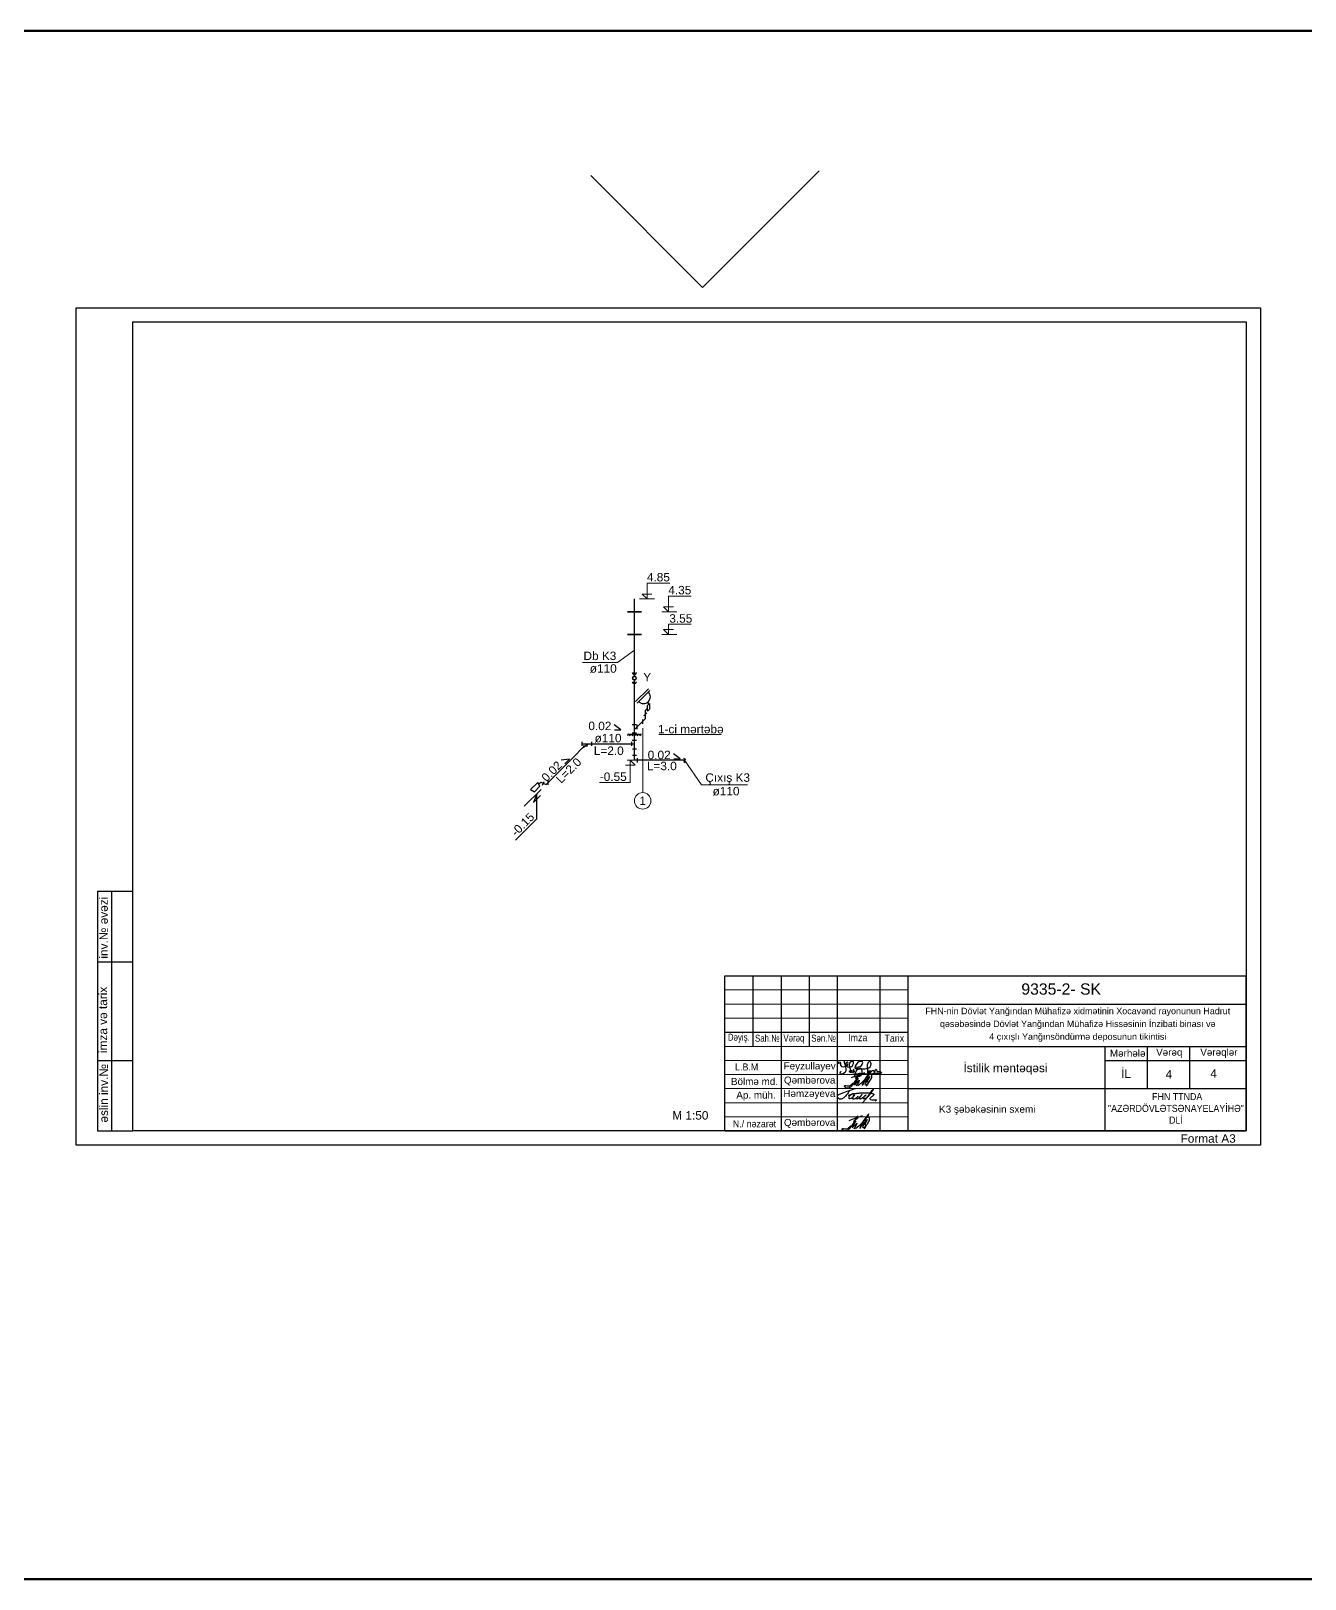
# Model space of a CAD drawing. Header units: metres. Extents: x -25557 to 456644, y -223251 to -32152.
# Drawn here: x 224145 to 269339, y -223251 to -168343 of the extents above; entities that cross this region are included whole.
import ezdxf

# ---------------------------------------------------------------- set-up
doc = ezdxf.new("R2010")
doc.units = ezdxf.units.M
doc.header["$LTSCALE"] = 0.5
doc.linetypes.add('DUZ', pattern=[0])
doc.linetypes.add('JIS_02_1.0', pattern=[2, 1, -1])
for name, color, linetype, lineweight in [('-K3', 3, 'Continuous', 50), ('0_Ном._пера__21_Ном._пера__7', 7, 'Continuous', 60), ('перегородка', 130, 'Continuous', 20), ('перегородка_Ном._пера__1_Ном._пера__7', 7, 'Continuous', 60)]:
    doc.layers.add(name, color=color, linetype=linetype, lineweight=lineweight)
doc.layers.add('Künc ştampının yazısı', color=7, linetype='Continuous')
doc.styles.add('Arial', font='arial.ttf', dxfattribs={"height": 200})
doc.styles.add('Arial-300', font='arial.ttf', dxfattribs={"height": 300})
doc.styles.add('ARİAL', font='arial.ttf')
doc.styles.get("Standard").update_dxf_attribs({"font": 'arial.ttf', "height": 1})
doc.styles.add('Times New  Roman', font='times.ttf')
doc.styles.add('Times New Roman', font='times.ttf', dxfattribs={"height": 200})

# ---------------------------------------------------------------- blocks, each defined once
blk = doc.blocks.new('F. G.')
for points, knots in [([(678117, 149875), (678101, 149881), (678068, 149894), (678110, 149968), (678168, 149890), (678111, 149758), (678415, 149738), (678425, 149962), (678305, 149885), (678405, 149720), (678572, 149778), (678603, 149871), (678622, 149968), (678384, 149933), (678466, 149735), (678536, 149566)], [0, 0, 0, 0, 42.223389, 90.051656, 154.549451, 226.6152, 476.644161, 571.28472, 627.013932, 778.672239, 938.454199, 1025.570794, 1091.558705, 1160.21584, 1544.16015, 1544.16015, 1544.16015, 1544.16015]), ([(678270, 149972), (678336, 149780), (678414, 149552), (678142, 149501), (678145, 149587), (678167, 149609), (678173, 149615)], [0, 0, 0, 0, 446.334972, 532.702513, 603.278674, 627.196902, 627.196902, 627.196902, 627.196902]), ([(678270, 149972), (678269, 149975), (678267, 149986), (678290, 149979), (678294, 149969), (678296, 149964)], [0, 0, 0, 0, 8.821018, 27.345406, 42.243095, 42.243095, 42.243095, 42.243095]), ([(679563, 149533), (679492, 149537), (679369, 149543), (679180, 149491), (679004, 149517), (678808, 149521), (678658, 149508), (678563, 149493), (678539, 149489)], [0, 0, 0, 0, 211.533539, 367.015626, 577.795063, 738.782103, 953.656981, 1027.737747, 1027.737747, 1027.737747, 1027.737747]), ([(678557, 149636), (678555, 149623), (678549, 149595), (678590, 149573), (678644, 149600), (678594, 149740), (678613, 149627), (678634, 149589), (678649, 149601), (678648, 149609), (678647, 149612)], [0, 0, 0, 0, 37.910096, 78.738154, 107.34926, 199.254906, 281.250122, 295.344415, 310.564895, 319.310936, 319.310936, 319.310936, 319.310936]), ([(678664, 149761), (678746, 149756), (678876, 149747), (678975, 149989), (678703, 149943), (678605, 149631), (678938, 149818), (678911, 149456), (678769, 149412), (678615, 149384), (678680, 149525), (678701, 149705), (678882, 149703), (679021, 149702)], [0, 0, 0, 0, 227.188385, 358.071473, 539.665587, 751.927894, 924.503113, 1199.403857, 1282.39891, 1403.270956, 1513.824778, 1614.597802, 1944.904586, 1944.904586, 1944.904586, 1944.904586]), ([(679021, 149702), (679048, 149704), (679140, 149711), (679266, 149820), (679179, 149989), (679034, 149833), (679110, 149701), (679096, 149506), (679219, 149719), (679163, 149474), (679324, 149754), (679319, 149457), (679400, 149778), (679430, 149558), (679529, 149636), (679613, 149557), (679572, 149540), (679556, 149533)], [0, 0, 0, 0, 82.934409, 278.458212, 386.336719, 441.130098, 797.922894, 815.295031, 939.358029, 1010.425899, 1153.318323, 1248.777542, 1391.619055, 1482.772305, 1582.360738, 1652.010665, 1693.923868, 1693.923868, 1693.923868, 1693.923868])]:
    blk.add_open_spline(points, degree=3, knots=knots)
for points in [[(678557, 149636), (678518, 149625), (678479, 149613), (678440, 149602)], [(678440, 149602), (678472, 149590), (678504, 149578), (678535, 149566)]]:
    blk.add_open_spline(points, degree=3)
blk = doc.blocks.new('QT')
blk.add_open_spline([(-585890, 108550), (-585731, 108608), (-585573, 108667), (-585414, 108725)], degree=3)
for points, knots in [([(-585659, 108268), (-585580, 108329), (-585415, 108456), (-585042, 108959), (-585416, 108550), (-585541, 108187), (-585407, 108452), (-585153, 108667), (-585344, 108455), (-585445, 108276), (-585314, 108319), (-585252, 108416), (-585166, 108511), (-585157, 108669), (-585278, 108662), (-585330, 108554), (-585324, 108430), (-585290, 108306), (-585347, 108261), (-585364, 108247)], [0, 0, 0, 0, 338.07146, 701.928548, 1160.253845, 1316.39979, 1493.912841, 1738.545853, 1967.361308, 2076.382892, 2141.637406, 2265.742403, 2439.595438, 2546.512588, 2605.883314, 2735.471139, 2851.575865, 2995.445732, 3058.832965, 3058.832965, 3058.832965, 3058.832965]), ([(-585737, 108509), (-585715, 108533), (-585678, 108574), (-585613, 108617), (-585563, 108657), (-585582, 108732), (-585630, 108659), (-585675, 108585), (-585747, 108445), (-585823, 108321), (-585900, 108220), (-585995, 108161), (-586085, 108179), (-586136, 108215), (-586136, 108292), (-585964, 108206), (-585868, 108348), (-585735, 108386), (-585571, 108666), (-585926, 108093), (-585520, 108593), (-585655, 108359), (-585723, 108241)], [0, 0, 0, 0, 95.105414, 165.226399, 237.940081, 275.386653, 317.829734, 413.155248, 594.756942, 755.78629, 857.135005, 977.628911, 1063.634804, 1123.390002, 1143.497316, 1270.295177, 1449.220916, 1585.489424, 1732.301661, 2011.136996, 2249.585855, 2488.440566, 2488.440566, 2488.440566, 2488.440566])]:
    blk.add_open_spline(points, degree=3, knots=knots)
blk = doc.blocks.new('G')
at = {"lineweight": 25}
for points, knots in [([(453782, -88621), (453759, -88657), (453710, -88733), (453629, -88828), (453554, -88884), (453501, -88915), (453450, -88929), (453392, -88900), (453358, -88861), (453340, -88823), (453360, -88786), (453417, -88742), (453496, -88713), (453632, -88661), (453782, -88611), (453918, -88559), (453976, -88543), (453985, -88539), (453987, -88546), (453989, -88550)], [0, 0, 0, 0, 126.765866, 271.327202, 371.782342, 407.07713, 453.592754, 525.407964, 583.797318, 612.817772, 641.28894, 699.178, 827.810314, 891.169307, 1136.860051, 1306.931263, 1315.189359, 1322.997647, 1332.496126, 1332.496126, 1332.496126, 1332.496126]), ([(453752, -88789), (453753, -88789), (453757, -88789), (453749, -88796), (453738, -88793), (453753, -88782), (453767, -88776), (453804, -88757), (453848, -88743), (453921, -88722), (453988, -88716), (454081, -88706), (454177, -88696), (454280, -88690), (454380, -88688), (454477, -88696), (454568, -88711), (454620, -88730), (454656, -88749), (454604, -88811), (454558, -88842), (454508, -88880), (454497, -88917), (454549, -88942), (454613, -88940), (454677, -88942), (454715, -88936), (454753, -88955), (454714, -88976), (454684, -88992)], [0, 0, 0, 0, 2.661393, 10.515219, 16.677875, 27.557499, 44.256862, 73.82684, 145.733926, 186.379751, 299.858969, 346.779744, 467.493844, 589.177048, 655.470932, 767.910306, 883.514986, 922.190999, 944.616657, 984.898713, 1100.4321, 1144.319903, 1169.44169, 1198.148738, 1290.228444, 1371.050117, 1386.419002, 1407.314738, 1472.951227, 1472.951227, 1472.951227, 1472.951227]), ([(453910, -88791), (453918, -88785), (453930, -88776), (453944, -88758), (453941, -88735), (453904, -88718), (453844, -88752), (453793, -88795), (453756, -88843), (453754, -88873), (453763, -88899), (453818, -88892), (453873, -88862), (453923, -88820), (453954, -88792), (453962, -88782), (453969, -88773), (453942, -88796), (453930, -88811), (453901, -88845), (453884, -88874), (453885, -88908), (453919, -88911), (453958, -88898), (454011, -88880), (454048, -88848), (454072, -88827), (454077, -88820), (454082, -88812), (454058, -88835), (454050, -88845), (454034, -88870), (454029, -88887), (454033, -88904), (454051, -88908), (454083, -88895), (454124, -88864), (454166, -88819), (454199, -88784), (454214, -88766), (454231, -88745), (454179, -88799), (454165, -88821), (454139, -88863), (454131, -88892), (454148, -88912), (454197, -88895), (454248, -88863), (454306, -88821), (454341, -88792), (454356, -88778), (454374, -88758), (454312, -88809), (454293, -88833), (454275, -88865), (454262, -88901), (454303, -88899), (454338, -88891), (454396, -88864), (454462, -88803), (454531, -88719), (454593, -88634), (454619, -88587), (454637, -88548), (454541, -88644), (454492, -88719), (454376, -88890), (454285, -88999), (454245, -89042), (454230, -89058)], [0, 0, 0, 0, 31.63024, 45.769148, 65.739505, 91.774623, 152.05451, 253.059302, 300.388165, 323.677794, 342.599059, 373.944553, 460.954848, 541.968987, 568.384515, 580.826923, 583.99912, 596.61049, 635.1592, 682.877746, 716.105006, 738.159525, 768.450634, 797.806855, 866.128739, 930.109092, 947.055178, 956.300604, 959.208183, 969.758221, 1007.894756, 1033.38329, 1048.396677, 1062.368933, 1080.066454, 1095.477942, 1165.487963, 1231.215203, 1282.626126, 1302.125013, 1312.083284, 1342.432107, 1416.398912, 1452.054733, 1482.597387, 1498.06821, 1520.375489, 1617.654123, 1692.157522, 1731.999051, 1752.61134, 1756.850857, 1805.039796, 1856.64684, 1895.816364, 1919.112557, 1941.127649, 1987.675926, 2041.031065, 2124.874429, 2257.62152, 2370.757305, 2426.846774, 2436.887741, 2478.281872, 2640.772246, 2900.153042, 3011.768119, 3077.253283, 3077.253283, 3077.253283, 3077.253283])]:
    blk.add_open_spline(points, degree=3, knots=knots, dxfattribs=at)
blk = doc.blocks.new('9183-5')
at = {"lineweight": 25}
for p, q in [((-726777, 21337), (-726777, 26837)), ((-726777, 26837), (-708277, 26837)), ((-725777, 26838), (-725777, 24337)), ((-724777, 26839), (-724777, 21339)), ((-723777, 26839), (-723777, 24337)), ((-722777, 21338), (-722777, 26838)), ((-721277, 26838), (-721277, 21338)), ((-720277, 26838), (-720277, 21338)), ((-726777, 24837), (-720277, 24837)), ((-713277, 21337), (-713277, 24337)), ((-726777, 21337), (-708277, 21337))]:
    blk.add_line(p, q, dxfattribs=at)
at = {"color": 0, "lineweight": 25}
for p, q in [((-708277, 21337), (-708277, 26837)), ((-720277, 25837), (-708277, 25837)), ((-720277, 24337), (-708277, 24337)), ((-711777, 22837), (-711777, 24337)), ((-710277, 22837), (-710277, 24337)), ((-713277, 23837), (-708277, 23837)), ((-720277, 22837), (-708277, 22837))]:
    blk.add_line(p, q, dxfattribs=at)
at = {"lineweight": 15}
for p, q in [((-726777, 26337), (-720277, 26337)), ((-726777, 25837), (-720277, 25837)), ((-726777, 25337), (-720277, 25337)), ((-726777, 24337), (-720277, 24337)), ((-726777, 23837), (-720277, 23837)), ((-726777, 23337), (-720277, 23337)), ((-726777, 22837), (-720277, 22837)), ((-726777, 22337), (-720277, 22337)), ((-726777, 21837), (-720277, 21837))]:
    blk.add_line(p, q, dxfattribs=at)
at = {"color": 2, "xscale": 1.014, "yscale": 1.014, "zscale": 1.014}
blk.add_blockref('F. G.', (-1410318, -128253), dxfattribs=at)
at = {"color": 3}
for p in [(-136391, -85320), (-136474, -86841)]:
    blk.add_blockref('QT', p, dxfattribs=at)
at = {"color": 2, "lineweight": 30}
blk.add_blockref('G', (-1176129, 111383), dxfattribs=at)
at = {"insert": (-716819, 23525), "char_height": 300, "width": 5817.79, "attachment_point": 5, "style": 'Arial'}
blk.add_mtext('{\\fArial|b0|i0|c238|p34;İstilik məntəqəsi }', dxfattribs=at)
at = {"layer": '0_Ном._пера__21_Ном._пера__7', "color": 1, "linetype": 'Continuous', "lineweight": 25, "insert": (-714254, 25102), "char_height": 227.25, "width": 11211.1, "attachment_point": 5, "line_spacing_factor": 1.19865, "style": 'ARİAL'}
blk.add_mtext('{\\C256;FHN-nin Dövlət Yanğından Mühafizə xidmətinin Xocavənd rayonun\\fArial|b0|i0|c238|p34;un\\fArial|b0|i0|c204|p34; Hadrut qəsəbəsində Dövlət Yanğından Mühafizə Hissəsinin İnzibati binası və \\P4 çıxışlı Yanğınsöndürmə deposunun tikintisi}', dxfattribs=at)
at = {"layer": 'Künc ştampının yazısı', "color": 7, "char_height": 250, "attachment_point": 5, "style": 'Times New  Roman'}
for s, width, insert in [('{\\fArial|b0|i0|c238|p34;\\W0.8;Dəyiş.}', 1800, (-726276, 24624)), ('{\\fArial|b0|i0|c238|p34;\\W0.8;Sah.\\fArial|b0|i0|c204|p34;№}', 1800, (-725266, 24624)), ('{\\fArial|b0|i0|c238|p34;\\W0.8;Vərəq}', 1800, (-724323, 24595)), ('{\\fArial|b0|i0|c238|p34;\\W0.8;Sən.\\fArial|b0|i0|c204|p34;№}', 1800, (-723269, 24624)), ('\\pxt0.44093;{\\fArial|b0|i0|c0|p34;\\W0.9;İmza}', 250, (-722057, 24643)), ('{\\fArial|b0|i0|c0|p34;\\W0.9;Tarix }', 1800, (-720761, 24624))]:
    blk.add_mtext_dynamic_manual_height_columns(s, width=width, gutter_width=1, heights=[0], dxfattribs=dict(at, insert=insert))
at = {"layer": 'Künc ştampının yazısı', "color": 7, "lineweight": 25, "attachment_point": 5}
for s, insert, char_height, style in [('{\\fArial|b0|i0|c238|p34;Mərhələ}', (-712482, 24092), 250, 'Times New  Roman'), ('{\\fArial|b0|i0|c238|p34;Vərəq}', (-711007, 24092), 250, 'Times New  Roman'), ('{\\fArial|b0|i0|c238|p34;İL}', (-712540, 23369), 300, 'Times New  Roman'), ('{\\fArial|b0|i0|c0|p34;4}', (-709436, 23374), 300, 'Times New Roman'), ('{\\fArial|b0|i0|c238|p34;\\W0.9;\\C256; FHN TTNDA\\P"AZ\\fArial|b0|i0|c0|p34;Ə\\fArial|b0|i0|c238|p34;RDÖVL\\fArial|b0|i0|c0|p34;Ə\\fArial|b0|i0|c238|p34;TS\\fArial|b0|i0|c0|p34;Ə\\fArial|b0|i0|c238|p34;NAYE\\fArial|b0|i0|c204|p34;L\\fArial|b0|i0|c238|p34;AYİH\\fArial|b0|i0|c0|p34;Ə\\fArial|b0|i0|c238|p34;" \\fArial|b0|i0|c204|p34;\\P\\fArial|b0|i0|c238|p34;DLİ}', (-710770, 22137), 250, 'Times New  Roman'), ('{\\fArial|b0|i0|c0|p34;Format A3}', (-709628, 21066), 300, 'Times New Roman')]:
    blk.add_mtext(s, dxfattribs=dict(at, insert=insert, char_height=char_height, style=style))
at = {"layer": 'Künc ştampının yazısı', "color": 7, "lineweight": 25, "insert": (-709246, 24092), "char_height": 250, "width": 3544.72, "attachment_point": 5, "style": 'Times New  Roman'}
blk.add_mtext('{\\fArial|b0|i0|c238|p34;Vərəqlər}', dxfattribs=at)
at = {"layer": 'Künc ştampının yazısı', "color": 7, "attachment_point": 5, "style": 'Times New  Roman'}
for s, insert, char_height in [('{\\fArial|b0|i0|c238|p34;\\W0.9;  \\H0.73204x; L.B.M\\H1.366x; \\fArial|b0|i0|c204|p34;  \\fArial|b0|i0|c238|p34;       }', (-726161, 23606), 341.512), ('{\\fArial|b0|i0|c238|p34;\\W0.9;  \\H0.87845x; \\H0.83333x;\\W1;Feyzullayev\\fArial|b0|i0|c204|p34; \\H1.3661x;\\W0.9; \\fArial|b0|i0|c238|p34;       }', (-723935, 23606), 341.512), ('{\\fArial|b0|i0|c238|p34;\\W0.9;       \\fArial|b0|i0|c0|p34;\\H0.78914x;\\W1;B\\fArial|b0|i0|c238|p34;ölmə md.\\W0.9;    \\H1.2672x; }', (-726108, 23091), 316.801), ('{\\fArial|b0|i0|c238|p34;\\W0.9;  \\H0.87845x; \\H0.83333x;\\W1;Qəmbərova\\H1.3661x;\\W0.9;       }', (-723935, 23106), 341.51), ('{\\fArial|b0|i0|c238|p34;\\W0.9;    \\H0.78914x; \\W1;Ap. müh.}', (-725931, 22572), 316.8), ('{\\fArial|b0|i0|c238|p34;\\W0.9;  \\H0.87845x; \\H0.83333x;\\W1;Həmzəyeva\\H1.3661x;\\W0.9;       }', (-723946, 22629), 341.51), ('{\\fArial|b0|i0|c238|p34;\\W0.9;       \\H0.78914x;N./ nəzarət   \\H1.2672x; }', (-726108, 21589), 316.8), ('{\\fArial|b0|i0|c238|p34;\\W0.9;  \\H0.87845x; \\H0.83333x;\\W1;Qəmbərova\\H1.3661x;\\W0.9;       }', (-723935, 21604), 341.51)]:
    blk.add_mtext(s, dxfattribs=dict(at, insert=insert, char_height=char_height))
at = {"layer": 'перегородка_Ном._пера__1_Ном._пера__7', "color": 7, "linetype": 'Continuous', "insert": (-716255, 26570), "char_height": 400, "attachment_point": 1, "style": 'ARİAL'}
blk.add_mtext('933{\\fArial|b0|i0|c238|p34;5}-{\\fArial|b0|i0|c238|p34;2}- {\\fArial|b0|i0|c238|p34;SK}', dxfattribs=at)

msp = doc.modelspace()

# ---------------------------------------------------------------- hatches: boundary and pattern name
at = {"lineweight": 0}
h = msp.add_hatch(dxfattribs=at)
h.set_pattern_fill('ANSI31', color=256, scale=20, style=0)
h.set_pattern_definition([(45, (155192.44, -208098.24), (-44.90128, 44.90128), [])])
h.paths.add_polyline_path([(245301.5, -193295.1), (245801.5, -193295.1), (245801.5, -193345.1), (245301.5, -193345.1)])

# ---------------------------------------------------------------- linework, layer by layer
at = {"layer": '-K3', "color": 7, "lineweight": 15}
for p in [(247327, -194210.5), (249559.3, -195081.3)]:
    msp.add_line(p, (247934.1, -195081.3), dxfattribs=at)
at = {"color": 1, "linetype": 'DUZ', "lineweight": 25, "ltscale": 0.4}
for p, q in [((244001.5, -173470.6), (247969.1, -177438.2)), ((247969.1, -177438.2), (252098.9, -173308.5))]:
    msp.add_line(p, q, dxfattribs=at)
at = {"color": 7, "lineweight": 30}
for p, q in [((245551.5, -191230.1), (245551.5, -188485.9)), ((245551.5, -193628), (245551.5, -191360.1)), ((245551.5, -193123.5), (245940.8, -192734.2)), ((243711.3, -193775.4), (243413.6, -194073.1)), ((243689.8, -193553), (243689.8, -193703)), ((243689.8, -193628), (245551.5, -193628)), ((243711.3, -193775.4), (243910.7, -193628)), ((243736, -193701.7), (243886, -193701.7)), ((244032.4, -193553), (244032.4, -193703)), ((245551.5, -194210.5), (245551.5, -193628)), ((243413.6, -194073.1), (242416.8, -195069.8))]:
    msp.add_line(p, q, dxfattribs=at)
at = {"lineweight": 15}
for p, q in [((245734.6, -188485.9), (246259.5, -188485.9)), ((246524.8, -188945.1), (247049.7, -188945.1)), ((246524.8, -189745.1), (247049.7, -189745.1)), ((244951.9, -190737.6), (245551.5, -190307.5)), ((243711.9, -190737.6), (244951.9, -190737.6)), ((245843.4, -193076.7), (245843.4, -195356.9)), ((246418, -193295.1), (248629.9, -193295.1))]:
    msp.add_line(p, q, dxfattribs=at)
at = {"color": 0, "lineweight": 35, "ltscale": 100}
for p, q in [((245301.5, -188945.1), (245801.5, -188945.1)), ((245301.5, -189745.1), (245801.5, -189745.1)), ((245301.5, -193295.1), (245801.5, -193295.1))]:
    msp.add_line(p, q, dxfattribs=at)
at = {"lineweight": 30}
for p, q in [((246046.9, -191675.6), (245594.3, -192128.2)), ((246103.4, -191732.2), (245650.9, -192184.7)), ((246046.9, -192228.2), (246046.9, -192128.2)), ((245940.8, -192434.2), (246011.5, -192363.5)), ((245940.8, -192734.2), (245940.8, -192434.2)), ((246011.5, -192463.5), (246011.5, -192263.5)), ((246082.2, -192192.8), (246082.2, -192392.8)), ((247327, -194210.5), (245551.5, -194210.5))]:
    msp.add_line(p, q, dxfattribs=at)
at = {"lineweight": 30, "ltscale": 100}
for p, q in [((245887.8, -192637.3), (245993.8, -192531.2)), ((246011.5, -192263.5), (246082.2, -192192.8)), ((246011.5, -192463.5), (246082.2, -192392.8)), ((245834.7, -192765.3), (245834.7, -192915.3)), ((242162.2, -195061.9), (242232.9, -194991.2)), ((242232.9, -194991.2), (242416.8, -195069.8)), ((242295.4, -195099.5), (242354.4, -194961.6))]:
    msp.add_line(p, q, dxfattribs=at)
for p, q in [((245071.4, -193135.2), (244838, -192951.2)), ((244845.4, -193135.2), (245071.4, -193135.2)), ((243242.6, -194175.5), (242947.4, -194210.4)), ((243082.8, -194335.3), (243242.6, -194175.5)), ((247174.7, -194164.4), (246941.3, -193980.4)), ((246948.7, -194164.4), (247174.7, -194164.4)), ((226502.9, -198857.5), (226502.9, -207357.5)), ((226502.9, -198857.5), (227752.9, -198857.5)), ((226502.9, -198857.5), (227752.9, -198857.5)), ((226502.9, -198857.5), (227752.9, -198857.5)), ((226502.9, -198857.5), (227752.9, -198857.5)), ((227002.9, -198857.5), (227002.9, -207357.5)), ((226502.9, -201357.5), (227752.9, -201357.5)), ((226502.9, -204857.5), (227752.9, -204857.5)), ((226504.1, -207357.5), (227754.1, -207357.5))]:
    msp.add_line(p, q)
at = {"color": 7, "lineweight": 30, "ltscale": 100}
for p, q in [((245475.2, -192939.1), (245625.2, -192939.1)), ((245475.2, -193239.1), (245625.2, -193239.1)), ((245641.7, -192958.4), (245641.7, -193108.4)), ((245444.4, -193553), (245444.4, -193703)), ((245476.5, -193493.5), (245626.5, -193493.5)), ((245627.8, -193821.6), (245477.8, -193821.6)), ((245627.8, -194043.6), (245477.8, -194043.6)), ((245643.5, -194135.5), (245643.5, -194285.5)), ((242481.1, -194930.6), (242481.1, -195080.6))]:
    msp.add_line(p, q, dxfattribs=at)
at = {"lineweight": 35}
msp.add_line((245301.5, -193295.1), (245801.5, -193295.1), dxfattribs=at)
at = {"lineweight": 9}
msp.add_line((245852.8, -194210.5), (245296.6, -194210.5), dxfattribs=at)
at = {"color": 7}
for p, q in [((241642.9, -195843.8), (242237.2, -195249.5)), ((242086, -195400.6), (241972.6, -195713.9)), ((241972.6, -195713.9), (242224.1, -195462.4)), ((242086.2, -196287.1), (242086, -195400.6)), ((241331.8, -197041.5), (242086.2, -196287.1))]:
    msp.add_line(p, q, dxfattribs=at)
at = {"linetype": 'ByBlock'}
msp.add_line((226544, -198857.5), (227752.9, -198857.5), dxfattribs=at)
msp.add_line((226544, -198857.5), (227752.9, -198857.5), dxfattribs=at)
at = {"color": 6, "lineweight": 50, "ltscale": 0.4}
msp.add_lwpolyline([(68417.2, -168342.9), (326780.7, -168342.9), (326780.7, -223251.5), (68417.2, -223251.5)], close=True, dxfattribs=at)
for points in [[(225754.1, -178157.5), (267754.1, -178157.5), (267754.1, -207857.5), (225754.1, -207857.5)], [(227754.1, -178657.5), (267254.1, -178657.5), (267254.1, -207357.5), (227754.1, -207357.5)]]:
    msp.add_lwpolyline(points, close=True)
at = {"lineweight": 15}
for points in [[(246172.2, -188314.9), (245826, -188314.9), (245997.1, -188485.9), (245997.1, -187930.4), (246805.7, -187930.4)], [(246931.3, -188774.1), (246585.1, -188774.1), (246756.2, -188945.1), (246756.2, -188389.6), (247564.8, -188389.6)], [(246931.3, -189574.1), (246585.1, -189574.1), (246756.2, -189745.1), (246756.2, -189385.2), (247564.8, -189385.2)]]:
    msp.add_lwpolyline(points, dxfattribs=at)
at = {"lineweight": 9}
msp.add_lwpolyline([(245230.4, -194381.6), (245576.5, -194381.6), (245405.5, -194210.5), (245405.5, -194995), (244307.4, -194995)], dxfattribs=at)
at = {"lineweight": 30, "ltscale": 100}
msp.add_lwpolyline([(242001.4, -195328.8), (242200.9, -195129.3), (242123.5, -194994.5), (241868.6, -195249.5)], close=True, dxfattribs=at)
at = {"color": 0, "lineweight": 35, "ltscale": 100}
msp.add_circle((245552.2, -191295.1), 65, dxfattribs=at)
at = {"lineweight": 15}
msp.add_circle((245843.4, -195650), 293.1, dxfattribs=at)
at = {"color": 0, "lineweight": 35, "ltscale": 100}
for centre in [(245552.2, -191100.1), (245552.2, -191425.1)]:
    msp.add_arc(centre, 65, 180, 0, dxfattribs=at)
at = {"lineweight": 30, "ltscale": 100}
msp.add_arc((245877.2, -191958.5), 240, 225, 45, dxfattribs=at)
at = {"lineweight": 30}
msp.add_open_spline([(247291.6, -194134.8), (247323.2, -194153.2), (247381.4, -194187.2), (247268.8, -194237.8), (247322.5, -194269.9), (247350.3, -194286.5)], degree=3, knots=[0, 0, 0, 0, 78.3128431, 144.1096539, 214.6069888, 214.6069888, 214.6069888, 214.6069888], dxfattribs=at)

# ---------------------------------------------------------------- block references
at = {"color": 7}
msp.add_blockref('9183-5', (975530.6, -228694.4), dxfattribs=at)

# ---------------------------------------------------------------- texts
at = {"layer": '-K3', "color": 7, "char_height": 300, "attachment_point": 3, "style": 'ARİAL'}
for s, insert, width in [('{\\fArial|b0|i0|c238|p34; Çıxış }K{\\fArial|b0|i0|c238|p34;3}', (249650.9, -194674.2), 2191.074), ('ø{\\fArial|b0|i0|c238|p34;110}', (249278.6, -195156.3), 3056.186)]:
    msp.add_mtext(s, dxfattribs=dict(at, insert=insert, width=width))
at = {"linetype": 'JIS_02_1.0', "lineweight": 9, "char_height": 300, "style": 'Arial'}
for s, insert, width, attachment_point in [('{\\fArial|b0|i0|c238|p34;4.85}', (245993.4, -187566.8), 754.583, 1), ('{\\fArial|b0|i0|c238|p34;4.35}', (246752.5, -188026), 754.583, 1), ('{\\fArial|b0|i0|c238|p34;3.55}', (246788.6, -189031.4), 754.583, 1), ('\\pxql;1-ci {\\fArial|b0|i0|c238|p34;mərtəbə}', (249656.5, -192956.8), 3271.012, 3), ('-0.55', (245278, -194643.4), 963.636, 3)]:
    msp.add_mtext(s, dxfattribs=dict(at, insert=insert, width=width, attachment_point=attachment_point))
at = {"lineweight": 15, "char_height": 300, "width": 3056.186, "attachment_point": 1, "style": 'ARİAL'}
for s, insert in [('Db {\\fArial|b0|i0|c238|p34;K3}', (243744.9, -190356.4)), ('ø{\\fArial|b0|i0|c238|p34;110}', (243968.3, -190804.8)), ('ø{\\fArial|b0|i0|c238|p34;110}', (244138.4, -193273.4))]:
    msp.add_mtext(s, dxfattribs=dict(at, insert=insert))
at = {"insert": (245865, -191112.7), "char_height": 300, "width": 3056.186, "attachment_point": 1, "style": 'Arial-300'}
msp.add_mtext('Y', dxfattribs=at)
at = {"linetype": 'JIS_02_1.0', "lineweight": 30, "char_height": 300, "width": 963.636, "attachment_point": 3, "style": 'Arial'}
for insert in [(244733.5, -192842.3), (246836.8, -193871.5)]:
    msp.add_mtext('{\\fArial|b0|i0|c186|p34;0\\fArial|b0|i0|c238|p34;.}02{\\fArial|b0|i0|c186|p34; }', dxfattribs=dict(at, insert=insert))
at = {"color": 7, "linetype": 'JIS_02_1.0', "lineweight": 30, "char_height": 300, "width": 963.636, "attachment_point": 1, "style": 'Arial'}
for s, insert in [('{\\fArial|b0|i0|c238|p34;L=2.0}', (244111.5, -193721.7)), ('{\\fArial|b0|i0|c238|p34;L=3.0}', (245992.4, -194262.6))]:
    msp.add_mtext(s, dxfattribs=dict(at, insert=insert))
at = {"linetype": 'JIS_02_1.0', "lineweight": 30, "insert": (242796.6, -194207.4), "char_height": 300, "width": 963.636, "attachment_point": 3, "rotation": 45, "style": 'Arial'}
msp.add_mtext('{\\fArial|b0|i0|c186|p34;0\\fArial|b0|i0|c238|p34;.}02{\\fArial|b0|i0|c186|p34; }', dxfattribs=at)
at = {"color": 7, "linetype": 'JIS_02_1.0', "lineweight": 30, "insert": (243487.8, -194092), "char_height": 300, "width": 963.636, "attachment_point": 3, "rotation": 45, "style": 'Arial'}
msp.add_mtext('{\\fArial|b0|i0|c238|p34;L=}2.0', dxfattribs=at)
at = {"color": 7, "linetype": 'Continuous', "lineweight": 15, "insert": (245843.4, -195649.9), "char_height": 300, "attachment_point": 5, "style": 'Arial'}
msp.add_mtext('1', dxfattribs=at)
at = {"color": 7, "insert": (241249.4, -196823.5), "char_height": 300, "width": 940.808, "attachment_point": 4, "rotation": 45, "style": 'Arial'}
msp.add_mtext('{\\fArial|b0|i0|c238|p34;-0.}15', dxfattribs=at)
at = {"char_height": 300, "width": 3936.003, "attachment_point": 1, "rotation": 90}
for s, insert, style in [(' {\\fArial|b0|i0|c238|p34; inv.}№{\\fArial|b0|i0|c238|p34; əvəzi}', (226571.4, -201479), 'Arial-300'), (' {\\fArial|b0|i0|c238|p34;imza və tarix}', (226547.4, -204712.5), 'Arial-300'), ('{\\fArial|b0|i0|c0|p34; \\fArial|b0|i0|c238|p34;əslin inv.\\fArial|b0|i0|c0|p34;№}', (226576, -207177.3), 'Times New Roman')]:
    msp.add_mtext(s, dxfattribs=dict(at, insert=insert, style=style))
at = {"lineweight": 9, "insert": (264509.1, -205350), "char_height": 300, "width": 1500.038, "attachment_point": 5, "style": 'Arial-300'}
msp.add_mtext('4', dxfattribs=at)
at = {"insert": (247359.9, -206808), "char_height": 500, "attachment_point": 5}
msp.add_mtext('{\\fArial|b0|i0|c238|p34;\\H0.6x;   M 1:50 \\fTimes New Roman|b0|i0|c238|p18;  \\H1.6672x;                        }', dxfattribs=at)
at = {"layer": 'перегородка', "color": 0, "lineweight": 30, "insert": (256256, -206790.4), "char_height": 253.422, "width": 5137.761, "attachment_point": 7, "style": 'ARİAL'}
msp.add_mtext('{\\fArial|b0|i0|c238|p34; K3 şəbəkəsinin sxemi}', dxfattribs=at)

doc.saveas('drawing.dxf')
